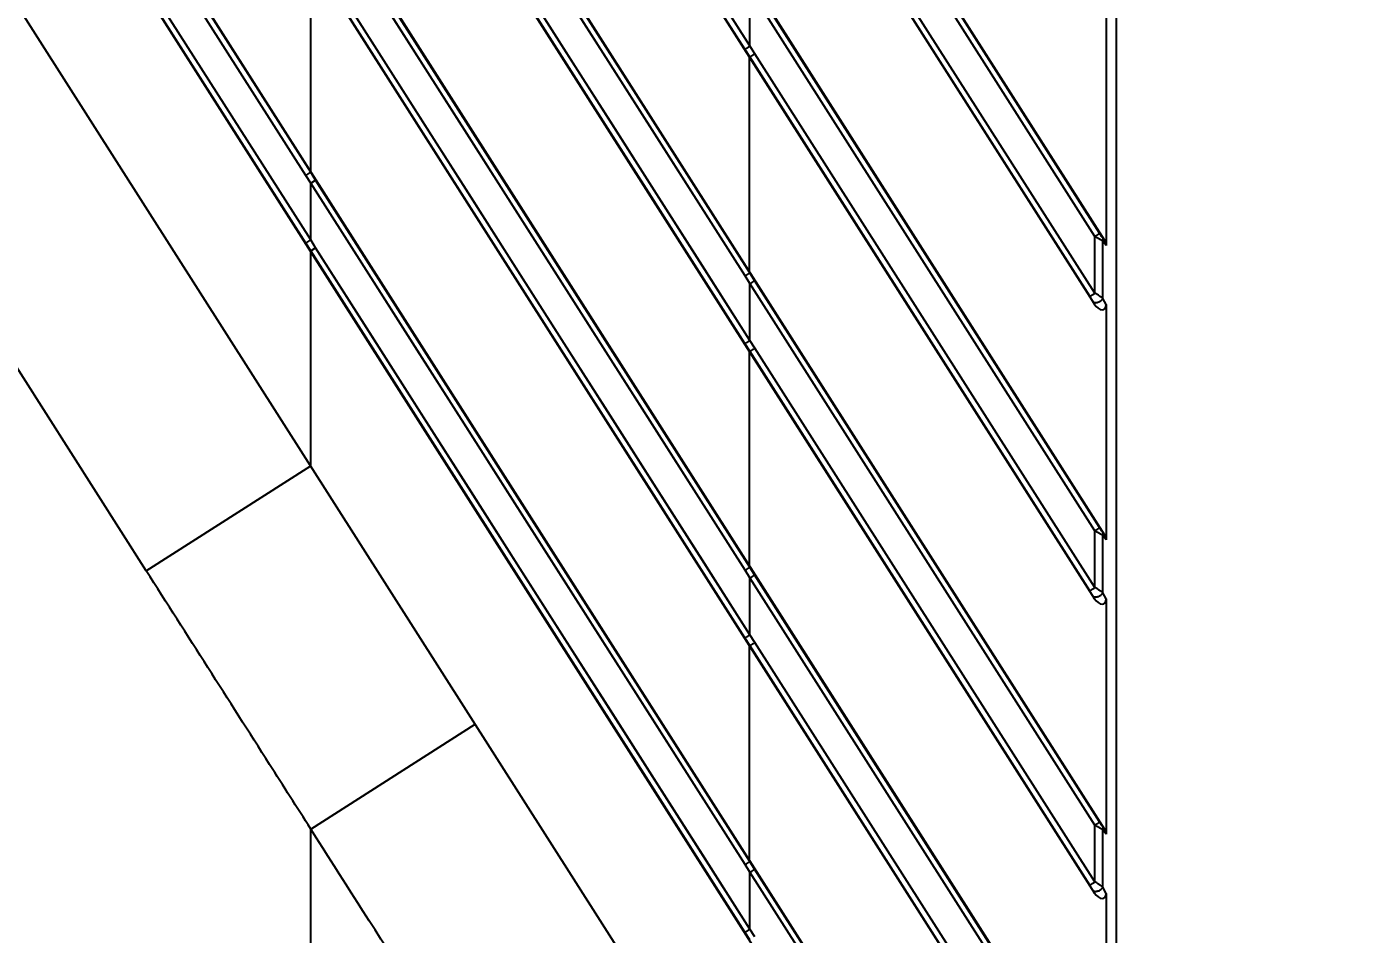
# Model space of a CAD drawing. Header units: millimetres. Extents: x 1409 to 26878, y 589 to 5187.
# Drawn here: x 3100.1 to 3167.9, y 1295.6 to 1342.2 of the extents above; entities that cross this region are included whole.
import ezdxf

# ---------------------------------------------------------------- set-up
doc = ezdxf.new("R2010")
doc.units = ezdxf.units.MM
doc.layers.add('细实线', color=7, linetype='Continuous', lineweight=18)
doc.styles.add('工程字', font='gbenor.shx', dxfattribs={"bigfont": 'gbcbig.shx'})
doc.dimstyles.new('ISO-200', dxfattribs={"dimtxt": 15, "dimasz": 5, "dimexe": 2, "dimexo": 1, "dimgap": 2, "dimtad": 1, "dimdsep": 46, "dimtxsty": '工程字', "dimcen": 2.5, "dimclrd": 3, "dimclre": 3, "dimclrt": 6, "dimadec": 0, "dimazin": 0, "dimtfac": 1, "dimtmove": 0, "dimatfit": 3, "dimfxl": 1, "dimarcsym": 0})

# ---------------------------------------------------------------- blocks, each defined once
blk = doc.blocks.new('*D137')
at = {"layer": 'Defpoints', "color": 0, "transparency": 16777216}
for p in [(3139.384, 1537.3), (3139.384, 1254.8), (3186.042, 1254.8)]:
    blk.add_point(p, dxfattribs=at)
at = {"layer": '细实线', "color": 3, "lineweight": -2, "transparency": 16777216}
for p, q in [((3140.384, 1537.3), (3188.042, 1537.3)), ((3186.042, 1532.3), (3186.042, 1259.8)), ((3140.384, 1254.8), (3188.042, 1254.8))]:
    blk.add_line(p, q, dxfattribs=at)
at = {"layer": '细实线', "color": 3, "transparency": 16777216}
for points in [[(3185.209, 1532.3), (3186.876, 1532.3), (3186.042, 1537.3)], [(3185.209, 1259.8), (3186.876, 1259.8), (3186.042, 1254.8)]]:
    blk.add_solid(points, dxfattribs=at)
at = {"layer": '细实线', "color": 6, "lineweight": 5, "transparency": 16777216, "insert": (3176.542, 1396.05), "char_height": 15, "attachment_point": 5, "rotation": 90, "style": '工程字'}
blk.add_mtext('282.5', dxfattribs=at)
blk = doc.blocks.new('*D138')
at = {"layer": 'Defpoints', "color": 0, "transparency": 16777216}
for p in [(3120.884, 1539.8), (3204.14, 1539.8), (3120.884, 1252.3)]:
    blk.add_point(p, dxfattribs=at)
at = {"layer": '细实线', "color": 3, "lineweight": -2, "transparency": 16777216}
for p, q in [((3121.884, 1539.8), (3206.14, 1539.8)), ((3204.14, 1257.3), (3204.14, 1534.8)), ((3121.884, 1252.3), (3206.14, 1252.3))]:
    blk.add_line(p, q, dxfattribs=at)
at = {"layer": '细实线', "color": 3, "transparency": 16777216}
for points in [[(3203.307, 1534.8), (3204.974, 1534.8), (3204.14, 1539.8)], [(3203.307, 1257.3), (3204.974, 1257.3), (3204.14, 1252.3)]]:
    blk.add_solid(points, dxfattribs=at)
at = {"layer": '细实线', "color": 6, "lineweight": 5, "transparency": 16777216, "insert": (3194.64, 1396.05), "char_height": 15, "attachment_point": 5, "rotation": 90, "style": '工程字'}
blk.add_mtext('287.5', dxfattribs=at)

msp = doc.modelspace()

# ---------------------------------------------------------------- linework, layer by layer
at = {"color": 7, "linetype": 'Continuous'}
for p, q in [((2958.7785, 1564.3004), (3153.6063, 1258.482)), ((3155.8837, 1564.7998), (3155.8837, 1227.2998)), ((2966.0989, 1563.7905), (3154.7795, 1267.6214)), ((2968.4965, 1564.1217), (3155.2993, 1270.9)), ((2975.703, 1563.7905), (3154.7795, 1282.6968)), ((2978.1005, 1564.1217), (3155.2993, 1285.9754)), ((2985.3071, 1563.7905), (3154.7795, 1297.7722)), ((2987.7046, 1564.1217), (3155.2993, 1301.0507)), ((2994.9112, 1563.7905), (3154.7795, 1312.8476)), ((2997.3087, 1564.1217), (3155.2993, 1316.1261)), ((3004.5153, 1563.7905), (3154.7795, 1327.923)), ((3006.9128, 1564.1217), (3155.2993, 1331.2015)), ((3114.6407, 1331.2197), (2992.1084, 1523.5568)), ((3114.6407, 1334.6844), (2994.3157, 1523.5568)), ((3114.3886, 1331.0591), (2991.8564, 1523.3963)), ((3114.3886, 1334.5238), (2994.0636, 1523.3963)), ((3106.2173, 1314.2795), (2976.3117, 1518.1906)), ((3136.8709, 1340.993), (3114.6407, 1375.8896)), ((3137.1376, 1341.1542), (3114.8929, 1376.0502)), ((3136.8869, 1329.3804), (3114.6407, 1364.2789)), ((3137.1245, 1329.5403), (3114.8928, 1364.4395)), ((3136.8709, 1325.9176), (3114.6407, 1360.8142)), ((3137.1376, 1326.0788), (3114.8929, 1360.9748)), ((3155.044, 1331.5632), (3137.375, 1359.2979)), ((3154.8066, 1331.4032), (3137.1376, 1359.1379)), ((3154.8066, 1328.4948), (3137.3899, 1355.8334)), ((3154.5399, 1328.3337), (3137.1233, 1355.6723)), ((3136.8869, 1314.305), (3114.6407, 1349.2035)), ((3137.1245, 1314.465), (3114.8928, 1349.3641)), ((3136.8709, 1310.8423), (3114.6407, 1345.7388)), ((3114.6407, 1334.6844), (3114.6407, 1345.7388)), ((3137.1376, 1311.0034), (3114.8929, 1345.8994)), ((3154.8066, 1316.3278), (3137.1376, 1344.0625)), ((3137.1376, 1341.1542), (3137.1376, 1344.0625)), ((3155.044, 1316.4878), (3137.375, 1344.2225)), ((3155.3843, 1342.9829), (3155.3843, 1330.9359)), ((3137.1233, 1340.5969), (3136.8709, 1340.993)), ((3137.3899, 1340.7581), (3137.1376, 1341.1542)), ((3137.1126, 1340.5789), (3137.1233, 1340.5969)), ((3137.1126, 1329.5981), (3137.1126, 1340.5789)), ((3154.5399, 1313.2583), (3137.1233, 1340.5969)), ((3154.8066, 1313.4195), (3137.3899, 1340.7581)), ((3114.3886, 1334.5238), (3114.6407, 1334.6844)), ((3114.6407, 1334.1281), (3114.3886, 1334.5238)), ((3114.8928, 1334.2887), (3114.6407, 1334.6844)), ((3114.6407, 1334.1281), (3114.8928, 1334.2887)), ((3136.8869, 1299.2296), (3114.6407, 1334.1281)), ((3114.6407, 1331.2197), (3114.6407, 1334.1281)), ((3137.1245, 1299.3896), (3114.8928, 1334.2887)), ((3154.8066, 1328.4948), (3154.8066, 1331.4032)), ((3114.3886, 1331.0591), (3114.6407, 1331.2197)), ((3114.6407, 1330.6635), (3114.3886, 1331.0591)), ((3114.8929, 1330.824), (3114.6407, 1331.2197)), ((3114.6407, 1330.6635), (3114.8929, 1330.824)), ((3137.1376, 1295.928), (3114.8929, 1330.824)), ((3155.2993, 1331.2015), (3155.2051, 1331.3247)), ((3155.3843, 1330.9359), (3155.2093, 1331.1647)), ((3155.2093, 1328.2277), (3155.2093, 1331.1647)), ((3136.8709, 1295.7669), (3114.6407, 1330.6635)), ((3114.6407, 1319.6458), (3114.6407, 1330.6635)), ((3137.1376, 1328.9871), (3136.8869, 1329.3804)), ((3137.1126, 1329.5981), (3137.1245, 1329.5403)), ((3137.375, 1329.1471), (3137.1245, 1329.5403)), ((3154.8066, 1301.2524), (3137.1376, 1328.9871)), ((3137.1376, 1326.0788), (3137.1376, 1328.9871)), ((3155.044, 1301.4124), (3137.375, 1329.1471)), ((3154.7795, 1327.923), (3154.701, 1328.0665)), ((3155.3843, 1327.9075), (3155.2093, 1328.2277)), ((3155.3843, 1327.9075), (3155.3843, 1315.8605)), ((3137.3899, 1325.6827), (3137.1376, 1326.0788)), ((3137.1233, 1325.5215), (3136.8709, 1325.9176)), ((3137.1126, 1325.5036), (3137.1233, 1325.5215)), ((3137.1126, 1314.5227), (3137.1126, 1325.5036)), ((3154.5399, 1298.1829), (3137.1233, 1325.5215)), ((3154.8066, 1298.3441), (3137.3899, 1325.6827)), ((3106.2173, 1314.2795), (3114.6407, 1319.6458)), ((3154.8066, 1313.4195), (3154.8066, 1316.3278)), ((3155.2993, 1316.1261), (3155.2051, 1316.2493)), ((3155.3843, 1315.8605), (3155.2093, 1316.0893)), ((3155.2093, 1313.1523), (3155.2093, 1316.0893)), ((3137.1126, 1314.5227), (3137.1245, 1314.465)), ((3137.375, 1314.0717), (3137.1245, 1314.465)), ((3137.1376, 1313.9118), (3136.8869, 1314.305)), ((3154.8066, 1286.177), (3137.1376, 1313.9118)), ((3137.1376, 1311.0034), (3137.1376, 1313.9118)), ((3155.044, 1286.337), (3137.375, 1314.0717)), ((3155.3843, 1312.8321), (3155.2093, 1313.1523)), ((3154.7795, 1312.8476), (3154.701, 1312.9911)), ((3155.3843, 1312.8321), (3155.3843, 1300.7851)), ((3137.1233, 1310.4461), (3136.8709, 1310.8423)), ((3137.1126, 1310.4282), (3137.1233, 1310.4461)), ((3137.1126, 1299.4473), (3137.1126, 1310.4282)), ((3154.5399, 1283.1075), (3137.1233, 1310.4461)), ((3137.3899, 1310.6073), (3137.1376, 1311.0034)), ((3154.8066, 1283.2687), (3137.3899, 1310.6073)), ((3114.6407, 1301.0507), (3123.0694, 1306.4154)), ((3114.6407, 1281.0272), (3114.6407, 1301.0507)), ((3154.8066, 1298.3441), (3154.8066, 1301.2524)), ((3155.2993, 1301.0507), (3155.2051, 1301.1739)), ((3155.3843, 1300.7851), (3155.2093, 1301.0139)), ((3155.2093, 1298.0769), (3155.2093, 1301.0139)), ((3137.1376, 1298.8364), (3136.8869, 1299.2296)), ((3137.1126, 1299.4473), (3137.1245, 1299.3896)), ((3137.375, 1298.9964), (3137.1245, 1299.3896)), ((3154.8066, 1271.1017), (3137.1376, 1298.8364)), ((3137.1376, 1295.928), (3137.1376, 1298.8364)), ((3155.044, 1271.2616), (3137.375, 1298.9964)), ((3154.7795, 1297.7722), (3154.701, 1297.9157)), ((3155.3843, 1297.7568), (3155.2093, 1298.0769)), ((3155.3843, 1297.7568), (3155.3843, 1285.7097)), ((3137.1233, 1295.3707), (3136.8709, 1295.7669)), ((3137.3899, 1295.5319), (3137.1376, 1295.928))]:
    msp.add_line(p, q, dxfattribs=at)
for points in [[(3136.8709, 1340.993), (3134.4369, 1344.8138), (3132.0896, 1348.4986), (3129.7333, 1352.1975), (3127.3691, 1355.9088), (3124.9959, 1359.6341), (3122.6214, 1363.3617), (3120.1661, 1367.2159), (3117.5343, 1371.3473), (3114.6407, 1375.8896)], [(3137.1376, 1341.1542), (3134.702, 1344.9749), (3132.3532, 1348.6596), (3129.9954, 1352.3584), (3127.6296, 1356.0697), (3125.2549, 1359.795), (3122.8788, 1363.5225), (3120.4219, 1367.3767), (3117.7884, 1371.508), (3114.8929, 1376.0502)], [(3136.8869, 1329.3804), (3134.3945, 1333.2903), (3132.003, 1337.042), (3129.6187, 1340.7823), (3127.2412, 1344.5121), (3124.8694, 1348.2328), (3122.5122, 1351.9305), (3120.0882, 1355.7331), (3117.4946, 1359.8019), (3114.6407, 1364.2789)], [(3137.1245, 1329.5403), (3134.6337, 1333.4504), (3132.2437, 1337.2022), (3129.8611, 1340.9425), (3127.485, 1344.6723), (3125.1148, 1348.3931), (3122.7592, 1352.0909), (3120.3368, 1355.8936), (3117.7448, 1359.9624), (3114.8928, 1364.4395)], [(3136.8709, 1325.9176), (3134.4369, 1329.7385), (3132.0896, 1333.4232), (3129.7333, 1337.1221), (3127.3691, 1340.8334), (3124.9959, 1344.5588), (3122.6214, 1348.2863), (3120.1661, 1352.1406), (3117.5343, 1356.272), (3114.6407, 1360.8142)], [(3127.6296, 1340.9943), (3122.8788, 1348.4471), (3120.4219, 1352.3013), (3117.7884, 1356.4326), (3114.8929, 1360.9748)], [(3136.8869, 1314.305), (3134.3945, 1318.2149), (3132.003, 1321.9667), (3129.6187, 1325.7069), (3127.2412, 1329.4367), (3124.8694, 1333.1574), (3122.5122, 1336.8552), (3120.0882, 1340.6577), (3117.4946, 1344.7265), (3114.6407, 1349.2035)], [(3137.1245, 1314.465), (3134.6337, 1318.375), (3132.2437, 1322.1268), (3129.8611, 1325.8671), (3127.485, 1329.5969), (3125.1148, 1333.3177), (3122.7592, 1337.0155), (3120.3368, 1340.8182), (3117.7448, 1344.887), (3114.8928, 1349.3641)], [(3136.8709, 1310.8423), (3134.4369, 1314.6631), (3132.0896, 1318.3478), (3129.7333, 1322.0467), (3127.3691, 1325.758), (3124.9959, 1329.4834), (3122.6214, 1333.2109), (3120.1661, 1337.0652), (3117.5343, 1341.1966), (3114.6407, 1345.7388)], [(3137.1376, 1311.0034), (3134.702, 1314.8242), (3132.3532, 1318.5088), (3129.9954, 1322.2076), (3127.6296, 1325.9189), (3125.2549, 1329.6442), (3122.8788, 1333.3717), (3120.4219, 1337.2259), (3117.7884, 1341.3572), (3114.8929, 1345.8994)], [(3137.1376, 1326.0788), (3134.702, 1329.8995), (3132.3532, 1333.5842), (3129.9954, 1337.283), (3127.6296, 1340.9943)], [(3136.8869, 1299.2296), (3134.3945, 1303.1396), (3132.003, 1306.8913), (3129.6187, 1310.6315), (3127.2412, 1314.3613), (3124.8694, 1318.082), (3122.5122, 1321.7798), (3120.0882, 1325.5823), (3117.4946, 1329.6511), (3114.6407, 1334.1281)], [(3137.1245, 1299.3896), (3134.6337, 1303.2996), (3132.2437, 1307.0514), (3129.8611, 1310.7917), (3127.485, 1314.5215), (3125.1148, 1318.2423), (3122.7592, 1321.9401), (3120.3368, 1325.7428), (3117.7448, 1329.8116), (3114.8928, 1334.2887)], [(3137.1376, 1295.928), (3134.702, 1299.7488), (3132.3532, 1303.4335), (3129.9954, 1307.1323), (3127.6296, 1310.8436), (3125.2549, 1314.5688), (3122.8788, 1318.2963), (3120.4219, 1322.1505), (3117.7884, 1326.2818), (3114.8929, 1330.824)], [(3136.8709, 1295.7669), (3134.4369, 1299.5877), (3132.0896, 1303.2724), (3129.7333, 1306.9713), (3127.3691, 1310.6826), (3124.9959, 1314.408), (3122.6214, 1318.1356), (3120.1661, 1321.9898), (3117.5343, 1326.1212), (3114.6407, 1330.6635)]]:
    msp.add_lwpolyline(points, dxfattribs=at)
for centre, major_axis, ratio, start_param, end_param in [((3155.0227, 1331.0732), (-0.2779, 0.3373), 0.6858563, -2.4473554, -1.7475422), ((3155.0227, 1328.0996), (-0.2532, 0.4296), 0.6011042, -4.6548104, -2.3463726), ((3155.0227, 1315.9978), (-0.2779, 0.3373), 0.6858563, -2.4473554, -1.7475422), ((3155.0227, 1313.0242), (-0.2532, 0.4296), 0.6011042, -4.6548104, -2.3463726), ((3155.0227, 1300.9224), (-0.2779, 0.3373), 0.6858563, -2.4473554, -1.7475422), ((3155.0227, 1297.9488), (-0.2532, 0.4296), 0.6011042, -4.6548104, -2.3463726)]:
    msp.add_ellipse(centre, major_axis=major_axis, ratio=ratio, start_param=start_param, end_param=end_param, dxfattribs=at)
for points, knots in [([(3136.8709, 1340.993), (3136.8715, 1340.9932), (3136.8727, 1340.9936), (3136.8759, 1340.995), (3136.8813, 1340.9977), (3136.8894, 1341.002), (3136.8995, 1341.0077), (3136.9118, 1341.0147), (3136.9318, 1341.0264), (3136.961, 1341.0439), (3137, 1341.0678), (3137.0435, 1341.0947), (3137.0899, 1341.1239), (3137.1216, 1341.144), (3137.1376, 1341.1542)], [0, 0, 0, 0, 0.0052307, 0.0125894, 0.0336687, 0.0631167, 0.1006733, 0.146013, 0.1987348, 0.3243354, 0.4729446, 0.6391604, 0.8170198, 1, 1, 1, 1]), ([(3137.1233, 1340.5969), (3137.1238, 1340.597), (3137.125, 1340.5975), (3137.1283, 1340.5989), (3137.1336, 1340.6016), (3137.1417, 1340.6059), (3137.1519, 1340.6116), (3137.1641, 1340.6186), (3137.1842, 1340.6303), (3137.2133, 1340.6478), (3137.2524, 1340.6716), (3137.2959, 1340.6986), (3137.3423, 1340.7277), (3137.3739, 1340.7478), (3137.3899, 1340.7581)], [0, 0, 0, 0, 0.0052307, 0.0125894, 0.0336687, 0.0631167, 0.1006733, 0.146013, 0.1987348, 0.3243354, 0.4729445, 0.6391604, 0.8170198, 1, 1, 1, 1]), ([(3154.8066, 1331.4032), (3154.8216, 1331.4128), (3154.851, 1331.4317), (3154.8936, 1331.4594), (3154.9329, 1331.4852), (3154.9677, 1331.5084), (3154.9932, 1331.5257), (3155.0105, 1331.5378), (3155.021, 1331.5451), (3155.0295, 1331.5514), (3155.0362, 1331.5564), (3155.0408, 1331.5601), (3155.0432, 1331.5623), (3155.044, 1331.5632)], [0, 0, 0, 0, 0.1867818, 0.3661314, 0.5321748, 0.6795955, 0.8036091, 0.8555601, 0.9002243, 0.93725, 0.9663525, 0.987305, 1, 1, 1, 1]), ([(3155.2093, 1331.1647), (3155.1969, 1331.1713), (3155.17, 1331.1857), (3155.1274, 1331.2096), (3155.0803, 1331.2368), (3155.0295, 1331.2666), (3154.976, 1331.2987), (3154.9012, 1331.3442), (3154.8446, 1331.3793), (3154.8066, 1331.4032)], [0, 0, 0, 0, 0.090397, 0.1954277, 0.3124563, 0.4390204, 0.5729053, 0.7121492, 1, 1, 1, 1]), ([(3155.2051, 1331.3247), (3155.1991, 1331.3326), (3155.1866, 1331.3495), (3155.1606, 1331.3862), (3155.1267, 1331.4361), (3155.0854, 1331.4986), (3155.0578, 1331.5415), (3155.044, 1331.5632)], [0, 0, 0, 0, 0.1034085, 0.2187475, 0.4688589, 0.7318396, 1, 1, 1, 1]), ([(3155.2093, 1331.1647), (3155.2142, 1331.1788), (3155.2217, 1331.2069), (3155.2251, 1331.2491), (3155.22, 1331.289), (3155.2109, 1331.3135), (3155.2051, 1331.3247)], [0, 0, 0, 0, 0.2718546, 0.5277362, 0.7691731, 1, 1, 1, 1]), ([(3136.8869, 1329.3804), (3136.902, 1329.39), (3136.9314, 1329.4089), (3136.974, 1329.4365), (3137.0134, 1329.4624), (3137.0482, 1329.4856), (3137.0737, 1329.5029), (3137.091, 1329.5149), (3137.1015, 1329.5223), (3137.11, 1329.5285), (3137.1167, 1329.5335), (3137.1213, 1329.5373), (3137.1238, 1329.5394), (3137.1245, 1329.5403)], [0, 0, 0, 0, 0.186765, 0.3661099, 0.532157, 0.6795859, 0.8036088, 0.8555638, 0.9002311, 0.9372586, 0.966361, 0.9873111, 1, 1, 1, 1]), ([(3137.1376, 1328.9871), (3137.1526, 1328.9967), (3137.182, 1329.0156), (3137.2247, 1329.0433), (3137.264, 1329.0691), (3137.2987, 1329.0923), (3137.3243, 1329.1097), (3137.3416, 1329.1217), (3137.352, 1329.1291), (3137.3605, 1329.1353), (3137.3672, 1329.1403), (3137.3718, 1329.1441), (3137.3743, 1329.1462), (3137.375, 1329.1471)], [0, 0, 0, 0, 0.1867818, 0.3661314, 0.5321748, 0.6795955, 0.8036091, 0.8555601, 0.9002243, 0.93725, 0.9663525, 0.987305, 1, 1, 1, 1]), ([(3154.5399, 1328.3337), (3154.5404, 1328.3338), (3154.5417, 1328.3343), (3154.5449, 1328.3357), (3154.5502, 1328.3384), (3154.5583, 1328.3427), (3154.5685, 1328.3484), (3154.5807, 1328.3554), (3154.6008, 1328.3671), (3154.6299, 1328.3846), (3154.669, 1328.4084), (3154.7125, 1328.4354), (3154.7589, 1328.4645), (3154.7905, 1328.4846), (3154.8066, 1328.4948)], [0, 0, 0, 0, 0.0052307, 0.0125895, 0.0336687, 0.0631167, 0.1006734, 0.146013, 0.1987348, 0.3243354, 0.4729446, 0.6391604, 0.8170198, 1, 1, 1, 1]), ([(3154.701, 1328.0665), (3154.6897, 1328.0872), (3154.6651, 1328.1301), (3154.6259, 1328.1958), (3154.5837, 1328.2643), (3154.5547, 1328.3105), (3154.5399, 1328.3337)], [0, 0, 0, 0, 0.2267554, 0.4757441, 0.7354156, 1, 1, 1, 1]), ([(3154.701, 1328.0665), (3154.7068, 1328.0593), (3154.7204, 1328.046), (3154.7452, 1328.0303), (3154.7742, 1328.0189), (3154.8192, 1328.0091), (3154.8824, 1328.0092), (3154.961, 1328.0265), (3155.0389, 1328.0596), (3155.11, 1328.106), (3155.1687, 1328.1619), (3155.1984, 1328.2054), (3155.2093, 1328.2277)], [0, 0, 0, 0, 0.0457126, 0.0938266, 0.1451969, 0.2003552, 0.3219645, 0.4565393, 0.5985349, 0.7409488, 0.8766919, 1, 1, 1, 1]), ([(3155.2093, 1328.2277), (3155.1972, 1328.2366), (3155.1708, 1328.2554), (3155.1287, 1328.2847), (3155.082, 1328.3164), (3155.0316, 1328.3501), (3154.9781, 1328.3852), (3154.903, 1328.4339), (3154.8454, 1328.4704), (3154.8066, 1328.4948)], [0, 0, 0, 0, 0.0938275, 0.2006284, 0.3181358, 0.4442557, 0.5771259, 0.7150503, 1, 1, 1, 1]), ([(3136.8709, 1325.9176), (3136.8715, 1325.9178), (3136.8727, 1325.9182), (3136.8759, 1325.9196), (3136.8813, 1325.9223), (3136.8894, 1325.9266), (3136.8995, 1325.9323), (3136.9118, 1325.9393), (3136.9318, 1325.9511), (3136.961, 1325.9685), (3137, 1325.9924), (3137.0435, 1326.0193), (3137.0899, 1326.0485), (3137.1216, 1326.0686), (3137.1376, 1326.0788)], [0, 0, 0, 0, 0.0052307, 0.0125894, 0.0336687, 0.0631167, 0.1006733, 0.146013, 0.1987348, 0.3243354, 0.4729446, 0.6391604, 0.8170198, 1, 1, 1, 1]), ([(3137.1233, 1325.5215), (3137.1238, 1325.5216), (3137.125, 1325.5221), (3137.1283, 1325.5235), (3137.1336, 1325.5262), (3137.1417, 1325.5305), (3137.1519, 1325.5362), (3137.1641, 1325.5432), (3137.1842, 1325.5549), (3137.2133, 1325.5724), (3137.2524, 1325.5962), (3137.2959, 1325.6232), (3137.3423, 1325.6523), (3137.3739, 1325.6724), (3137.3899, 1325.6827)], [0, 0, 0, 0, 0.0052307, 0.0125894, 0.0336687, 0.0631167, 0.1006733, 0.146013, 0.1987348, 0.3243354, 0.4729445, 0.6391604, 0.8170198, 1, 1, 1, 1]), ([(3154.8066, 1316.3278), (3154.8216, 1316.3374), (3154.851, 1316.3563), (3154.8936, 1316.384), (3154.9329, 1316.4098), (3154.9677, 1316.433), (3154.9932, 1316.4503), (3155.0105, 1316.4624), (3155.021, 1316.4697), (3155.0295, 1316.476), (3155.0362, 1316.481), (3155.0408, 1316.4847), (3155.0432, 1316.4869), (3155.044, 1316.4878)], [0, 0, 0, 0, 0.1867818, 0.3661314, 0.5321748, 0.6795955, 0.8036091, 0.8555601, 0.9002243, 0.93725, 0.9663525, 0.987305, 1, 1, 1, 1]), ([(3155.2051, 1316.2493), (3155.1991, 1316.2572), (3155.1866, 1316.2741), (3155.1606, 1316.3108), (3155.1267, 1316.3607), (3155.0854, 1316.4232), (3155.0578, 1316.4661), (3155.044, 1316.4878)], [0, 0, 0, 0, 0.1034085, 0.2187475, 0.4688589, 0.7318396, 1, 1, 1, 1]), ([(3155.2093, 1316.0893), (3155.1969, 1316.0959), (3155.17, 1316.1104), (3155.1274, 1316.1342), (3155.0803, 1316.1614), (3155.0295, 1316.1912), (3154.976, 1316.2233), (3154.9012, 1316.2688), (3154.8446, 1316.3039), (3154.8066, 1316.3278)], [0, 0, 0, 0, 0.090397, 0.1954277, 0.3124563, 0.4390204, 0.5729053, 0.7121492, 1, 1, 1, 1]), ([(3155.2093, 1316.0893), (3155.2142, 1316.1034), (3155.2217, 1316.1315), (3155.2251, 1316.1737), (3155.22, 1316.2136), (3155.2109, 1316.2381), (3155.2051, 1316.2493)], [0, 0, 0, 0, 0.2718546, 0.5277362, 0.7691731, 1, 1, 1, 1]), ([(3136.8869, 1314.305), (3136.902, 1314.3146), (3136.9314, 1314.3335), (3136.974, 1314.3611), (3137.0134, 1314.387), (3137.0482, 1314.4102), (3137.0737, 1314.4275), (3137.091, 1314.4395), (3137.1015, 1314.4469), (3137.11, 1314.4531), (3137.1167, 1314.4581), (3137.1213, 1314.4619), (3137.1238, 1314.464), (3137.1245, 1314.465)], [0, 0, 0, 0, 0.186765, 0.3661099, 0.532157, 0.6795859, 0.8036088, 0.8555638, 0.9002311, 0.9372586, 0.966361, 0.9873111, 1, 1, 1, 1]), ([(3114.6407, 1301.0507), (3113.9391, 1302.153), (3111.132, 1306.563), (3108.3241, 1310.9726), (3106.2173, 1314.2795)], [0, 0, 0, 0, 0.2499393, 1, 1, 1, 1]), ([(3137.1376, 1313.9118), (3137.1526, 1313.9214), (3137.182, 1313.9402), (3137.2247, 1313.9679), (3137.264, 1313.9938), (3137.2987, 1314.0169), (3137.3243, 1314.0343), (3137.3416, 1314.0463), (3137.352, 1314.0537), (3137.3605, 1314.0599), (3137.3672, 1314.0649), (3137.3718, 1314.0687), (3137.3743, 1314.0708), (3137.375, 1314.0717)], [0, 0, 0, 0, 0.1867818, 0.3661314, 0.5321748, 0.6795955, 0.8036091, 0.8555601, 0.9002243, 0.93725, 0.9663525, 0.987305, 1, 1, 1, 1]), ([(3154.5399, 1313.2583), (3154.5404, 1313.2584), (3154.5417, 1313.2589), (3154.5449, 1313.2603), (3154.5502, 1313.263), (3154.5583, 1313.2673), (3154.5685, 1313.273), (3154.5807, 1313.28), (3154.6008, 1313.2917), (3154.6299, 1313.3092), (3154.669, 1313.333), (3154.7125, 1313.36), (3154.7589, 1313.3891), (3154.7905, 1313.4092), (3154.8066, 1313.4195)], [0, 0, 0, 0, 0.0052307, 0.0125895, 0.0336687, 0.0631167, 0.1006734, 0.146013, 0.1987348, 0.3243354, 0.4729446, 0.6391604, 0.8170198, 1, 1, 1, 1]), ([(3154.701, 1312.9911), (3154.6897, 1313.0118), (3154.6651, 1313.0547), (3154.6259, 1313.1204), (3154.5837, 1313.1889), (3154.5547, 1313.2351), (3154.5399, 1313.2583)], [0, 0, 0, 0, 0.2267554, 0.4757441, 0.7354156, 1, 1, 1, 1]), ([(3154.701, 1312.9911), (3154.7068, 1312.984), (3154.7204, 1312.9706), (3154.7452, 1312.955), (3154.7742, 1312.9435), (3154.8192, 1312.9337), (3154.8824, 1312.9338), (3154.961, 1312.9511), (3155.0389, 1312.9843), (3155.11, 1313.0306), (3155.1687, 1313.0865), (3155.1984, 1313.13), (3155.2093, 1313.1523)], [0, 0, 0, 0, 0.0457126, 0.0938266, 0.1451969, 0.2003552, 0.3219645, 0.4565393, 0.5985349, 0.7409488, 0.8766919, 1, 1, 1, 1]), ([(3155.2093, 1313.1523), (3155.1972, 1313.1613), (3155.1708, 1313.18), (3155.1287, 1313.2093), (3155.082, 1313.241), (3155.0316, 1313.2747), (3154.9781, 1313.3098), (3154.903, 1313.3585), (3154.8454, 1313.395), (3154.8066, 1313.4195)], [0, 0, 0, 0, 0.0938275, 0.2006284, 0.3181358, 0.4442557, 0.5771259, 0.7150503, 1, 1, 1, 1]), ([(3136.8709, 1310.8423), (3136.8715, 1310.8424), (3136.8727, 1310.8428), (3136.8759, 1310.8442), (3136.8813, 1310.8469), (3136.8894, 1310.8512), (3136.8995, 1310.8569), (3136.9118, 1310.8639), (3136.9318, 1310.8757), (3136.961, 1310.8931), (3137, 1310.917), (3137.0435, 1310.944), (3137.0899, 1310.9731), (3137.1216, 1310.9932), (3137.1376, 1311.0034)], [0, 0, 0, 0, 0.0052307, 0.0125894, 0.0336687, 0.0631167, 0.1006733, 0.146013, 0.1987348, 0.3243354, 0.4729446, 0.6391604, 0.8170198, 1, 1, 1, 1]), ([(3137.1233, 1310.4461), (3137.1238, 1310.4463), (3137.125, 1310.4467), (3137.1283, 1310.4481), (3137.1336, 1310.4508), (3137.1417, 1310.4551), (3137.1519, 1310.4608), (3137.1641, 1310.4678), (3137.1842, 1310.4795), (3137.2133, 1310.497), (3137.2524, 1310.5209), (3137.2959, 1310.5478), (3137.3423, 1310.577), (3137.3739, 1310.5971), (3137.3899, 1310.6073)], [0, 0, 0, 0, 0.0052307, 0.0125894, 0.0336687, 0.0631167, 0.1006733, 0.146013, 0.1987348, 0.3243354, 0.4729445, 0.6391604, 0.8170198, 1, 1, 1, 1]), ([(3127.4169, 1281.0272), (3126.3523, 1282.6952), (3122.093, 1289.3693), (3117.8345, 1296.0439), (3114.6407, 1301.0507)], [0, 0, 0, 0, 0.249922, 1, 1, 1, 1]), ([(3154.8066, 1301.2524), (3154.8216, 1301.262), (3154.851, 1301.2809), (3154.8936, 1301.3086), (3154.9329, 1301.3344), (3154.9677, 1301.3576), (3154.9932, 1301.375), (3155.0105, 1301.387), (3155.021, 1301.3944), (3155.0295, 1301.4006), (3155.0362, 1301.4056), (3155.0408, 1301.4093), (3155.0432, 1301.4115), (3155.044, 1301.4124)], [0, 0, 0, 0, 0.1867818, 0.3661314, 0.5321748, 0.6795955, 0.8036091, 0.8555601, 0.9002243, 0.93725, 0.9663525, 0.987305, 1, 1, 1, 1]), ([(3155.2093, 1301.0139), (3155.1969, 1301.0205), (3155.17, 1301.035), (3155.1274, 1301.0588), (3155.0803, 1301.086), (3155.0295, 1301.1159), (3154.976, 1301.1479), (3154.9012, 1301.1934), (3154.8446, 1301.2285), (3154.8066, 1301.2524)], [0, 0, 0, 0, 0.090397, 0.1954277, 0.3124563, 0.4390204, 0.5729053, 0.7121492, 1, 1, 1, 1]), ([(3155.2051, 1301.1739), (3155.1991, 1301.1818), (3155.1866, 1301.1987), (3155.1606, 1301.2354), (3155.1267, 1301.2853), (3155.0854, 1301.3479), (3155.0578, 1301.3907), (3155.044, 1301.4124)], [0, 0, 0, 0, 0.1034085, 0.2187475, 0.4688589, 0.7318396, 1, 1, 1, 1]), ([(3155.2093, 1301.0139), (3155.2142, 1301.028), (3155.2217, 1301.0561), (3155.2251, 1301.0983), (3155.22, 1301.1382), (3155.2109, 1301.1627), (3155.2051, 1301.1739)], [0, 0, 0, 0, 0.2718546, 0.5277362, 0.7691731, 1, 1, 1, 1]), ([(3136.8869, 1299.2296), (3136.902, 1299.2392), (3136.9314, 1299.2581), (3136.974, 1299.2858), (3137.0134, 1299.3116), (3137.0482, 1299.3348), (3137.0737, 1299.3521), (3137.091, 1299.3642), (3137.1015, 1299.3715), (3137.11, 1299.3777), (3137.1167, 1299.3828), (3137.1213, 1299.3865), (3137.1238, 1299.3887), (3137.1245, 1299.3896)], [0, 0, 0, 0, 0.186765, 0.3661099, 0.532157, 0.6795859, 0.8036088, 0.8555638, 0.9002311, 0.9372586, 0.966361, 0.9873111, 1, 1, 1, 1]), ([(3137.1376, 1298.8364), (3137.1526, 1298.846), (3137.182, 1298.8649), (3137.2247, 1298.8925), (3137.264, 1298.9184), (3137.2987, 1298.9415), (3137.3243, 1298.9589), (3137.3416, 1298.9709), (3137.352, 1298.9783), (3137.3605, 1298.9845), (3137.3672, 1298.9895), (3137.3718, 1298.9933), (3137.3743, 1298.9954), (3137.375, 1298.9964)], [0, 0, 0, 0, 0.1867818, 0.3661314, 0.5321748, 0.6795955, 0.8036091, 0.8555601, 0.9002243, 0.93725, 0.9663525, 0.987305, 1, 1, 1, 1]), ([(3154.5399, 1298.1829), (3154.5404, 1298.1831), (3154.5417, 1298.1835), (3154.5449, 1298.1849), (3154.5502, 1298.1876), (3154.5583, 1298.1919), (3154.5685, 1298.1976), (3154.5807, 1298.2046), (3154.6008, 1298.2163), (3154.6299, 1298.2338), (3154.669, 1298.2576), (3154.7125, 1298.2846), (3154.7589, 1298.3137), (3154.7905, 1298.3338), (3154.8066, 1298.3441)], [0, 0, 0, 0, 0.0052307, 0.0125895, 0.0336687, 0.0631167, 0.1006734, 0.146013, 0.1987348, 0.3243354, 0.4729446, 0.6391604, 0.8170198, 1, 1, 1, 1]), ([(3154.701, 1297.9157), (3154.6897, 1297.9364), (3154.6651, 1297.9794), (3154.6259, 1298.045), (3154.5837, 1298.1136), (3154.5547, 1298.1597), (3154.5399, 1298.1829)], [0, 0, 0, 0, 0.2267554, 0.4757441, 0.7354156, 1, 1, 1, 1]), ([(3155.2093, 1298.0769), (3155.1972, 1298.0859), (3155.1708, 1298.1046), (3155.1287, 1298.1339), (3155.082, 1298.1656), (3155.0316, 1298.1993), (3154.9781, 1298.2344), (3154.903, 1298.2831), (3154.8454, 1298.3196), (3154.8066, 1298.3441)], [0, 0, 0, 0, 0.0938275, 0.2006284, 0.3181358, 0.4442557, 0.5771259, 0.7150503, 1, 1, 1, 1]), ([(3154.701, 1297.9157), (3154.7068, 1297.9086), (3154.7204, 1297.8952), (3154.7452, 1297.8796), (3154.7742, 1297.8681), (3154.8192, 1297.8583), (3154.8824, 1297.8584), (3154.961, 1297.8757), (3155.0389, 1297.9089), (3155.11, 1297.9552), (3155.1687, 1298.0111), (3155.1984, 1298.0546), (3155.2093, 1298.0769)], [0, 0, 0, 0, 0.0457126, 0.0938266, 0.1451969, 0.2003552, 0.3219645, 0.4565393, 0.5985349, 0.7409488, 0.8766919, 1, 1, 1, 1]), ([(3136.8709, 1295.7669), (3136.8715, 1295.767), (3136.8727, 1295.7675), (3136.8759, 1295.7688), (3136.8813, 1295.7715), (3136.8894, 1295.7758), (3136.8995, 1295.7815), (3136.9118, 1295.7885), (3136.9318, 1295.8003), (3136.961, 1295.8177), (3137, 1295.8416), (3137.0435, 1295.8686), (3137.0899, 1295.8977), (3137.1216, 1295.9178), (3137.1376, 1295.928)], [0, 0, 0, 0, 0.0052307, 0.0125894, 0.0336687, 0.0631167, 0.1006733, 0.146013, 0.1987348, 0.3243354, 0.4729446, 0.6391604, 0.8170198, 1, 1, 1, 1])]:
    msp.add_open_spline(points, degree=3, knots=knots, dxfattribs=at)

# ---------------------------------------------------------------- dimensions: what is measured, and where the dimension line sits
at = {"layer": '细实线', "color": 3, "lineweight": 5}
for base, p1, p2, picture, middle in [((3204.1404, 1539.7998), (3120.8837, 1252.2998), (3120.8837, 1539.7998), '*D138', (3194.6404, 1396.0498)), ((3186.0424, 1254.7998), (3139.3837, 1537.2998), (3139.3837, 1254.7998), '*D137', (3176.5424, 1396.0498))]:
    dim = msp.add_linear_dim(base=base, p1=p1, p2=p2, angle=90, dimstyle='ISO-200', dxfattribs=at)
    dim.commit()
    dim.dimension.update_dxf_attribs({"geometry": picture, "text_midpoint": middle})

doc.saveas('drawing.dxf')
